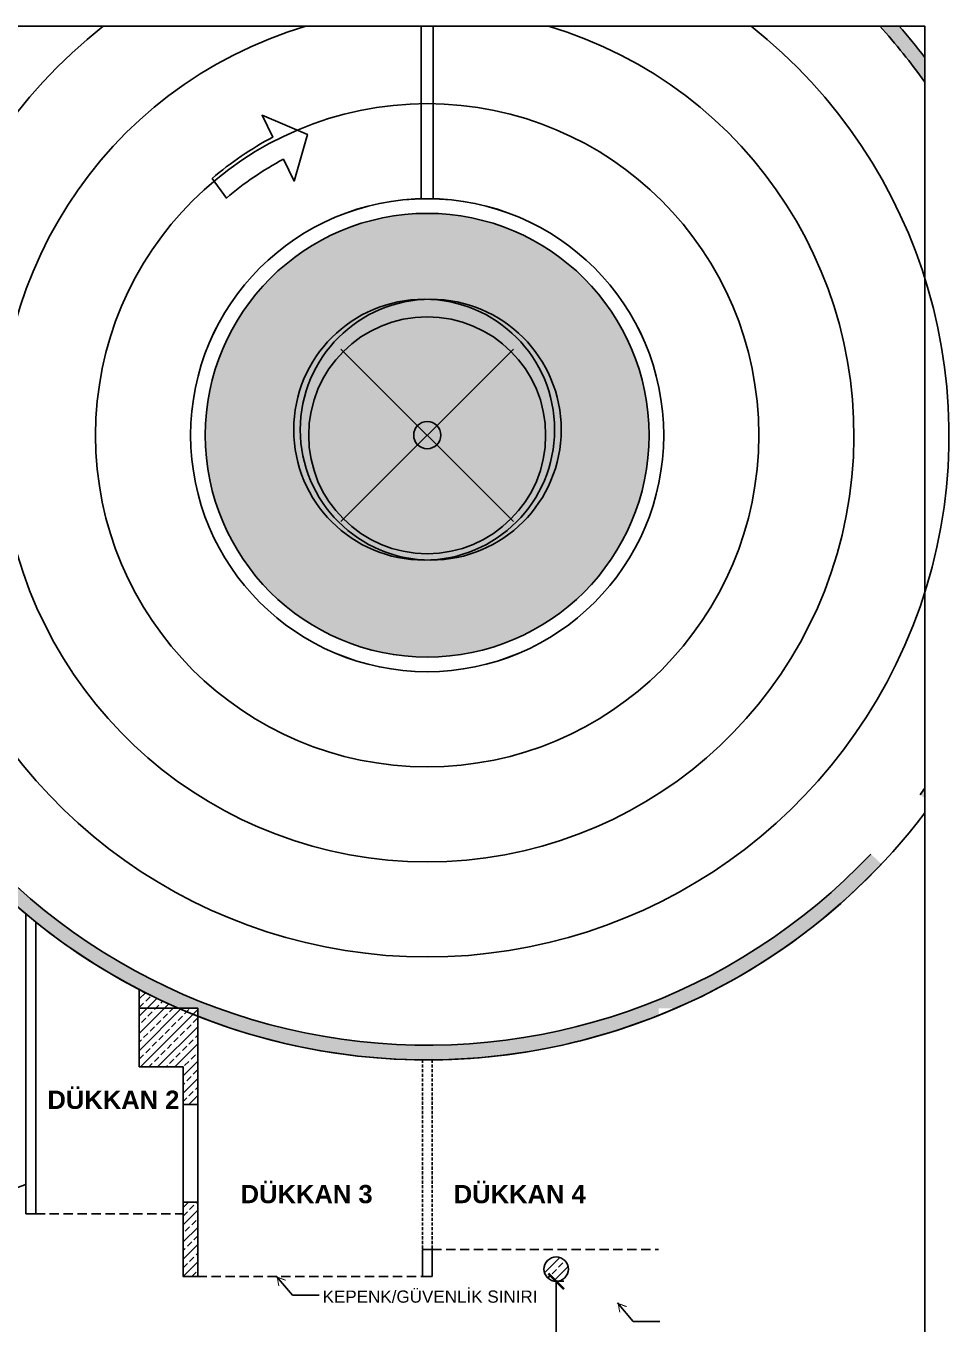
# Model space of a CAD drawing. Header units: centimetres. Extents: x -4936 to 1070, y -18359 to -13352.
# Drawn here: x -823 to 1070, y -16015 to -13352 of the extents above; entities that cross this region are included whole.
import ezdxf

# ---------------------------------------------------------------- set-up
doc = ezdxf.new("R2010")
doc.units = ezdxf.units.CM
doc.header["$MEASUREMENT"] = 0
doc.linetypes.add('DASHED2', pattern=[9.524999999999999, 6.35, -3.175])
for name, color, linetype in [('a_anno_text_p1', 1, 'Continuous'), ('a_anno_text_p2', 2, 'Continuous'), ('a_dim_carsi', 1, 'Continuous'), ('a_flor_drain', 1, 'Continuous'), ('a_overhead', 1, 'DASHED2'), ('a_p1_d', 1, 'DASHED2'), ('a_p2', 2, 'Continuous'), ('a_p3_d', 3, 'DASHED2'), ('a_p4', 4, 'Continuous'), ('a_p5', 5, 'Continuous'), ('a_p8', 8, 'Continuous'), ('a_trees', 2, 'Continuous'), ('str_SNL_hatch', 1, 'Continuous'), ('str_SNL_wall_sheer', 5, 'Continuous'), ('TEFRIS', 12, 'Continuous')]:
    doc.layers.add(name, color=color, linetype=linetype)
doc.styles.add('ARIAL', font='', dxfattribs={"height": 1})
doc.styles.get("Standard").update_dxf_attribs({"font": ''})
doc.styles.get('ARIAL').set_extended_font_data('@Arial Unicode MS')
doc.styles.get('Standard').set_extended_font_data('Futura Lt BT')
doc.dimstyles.new('snl-200', dxfattribs={"dimtxt": 50, "dimasz": 32, "dimexe": 0, "dimexo": 16, "dimgap": 8, "dimtad": 1, "dimtoh": 1, "dimdec": 0, "dimzin": 0, "dimdsep": 46, "dimtxsty": 'Standard', "dimblk": 'ARCHTICK', "dimcen": 32, "dimclrd": 256, "dimclre": 256, "dimclrt": 256, "dimadec": 0, "dimazin": 0, "dimtfac": 1, "dimtdec": 0, "dimtix": 1, "dimtmove": 0, "dimatfit": 0, "dimldrblk": 'ARCHTICK', "dimfxl": 1, "dimtolj": 1, "dimtzin": 0, "dimlwd": -1, "dimlwe": -1, "dimarcsym": 0})
doc.dimstyles.get("Standard").update_dxf_attribs({"dimtxt": 0.18, "dimasz": 0.18, "dimexe": 0.18, "dimexo": 0.0625, "dimgap": 0.09, "dimtad": 0, "dimtih": 1, "dimtoh": 1, "dimdec": 4, "dimzin": 0, "dimdsep": 46, "dimtxsty": 'Standard', "dimcen": 0.09, "dimadec": 0, "dimazin": 0, "dimtfac": 1, "dimtdec": 4, "dimtofl": 0, "dimtmove": 0, "dimatfit": 3, "dimfxl": 1, "dimtolj": 1, "dimtzin": 0, "dimarcsym": 0})
pattern_1 = [(45, (-1314.999999972781, -15506.79000520192), (-17.67766952966369, 17.67766952966369), []), (45, (-1297.32233047278, -15506.79000520192), (-17.67766952966369, 17.67766952966369), [12.5, -6.25])]

# ---------------------------------------------------------------- blocks, each defined once
blk = doc.blocks.new('A$C47794B28')
at = {"layer": 'str_SNL_hatch'}
h = blk.add_hatch(dxfattribs=at)
h.set_pattern_fill('ANSI33', color=256, scale=100, style=0)
h.set_pattern_definition([(45, (-1153.641385440734, -4045.180646853264), (-17.67766952966369, 17.67766952966369), []), (45, (-1135.963715940734, -4045.180646853264), (-17.67766952966369, 17.67766952966369), [12.5, -6.25])])
edge = h.paths.add_edge_path()
edge.add_arc((0, 0), 25, 0, 360)
at = {"layer": 'str_SNL_wall_sheer'}
blk.add_circle((0, 0), 25, dxfattribs=at)
blk = doc.blocks.new('A$C31D46484')
for points in [[(-176.7766952966358, 176.7766952966376), (176.7766952966358, -176.7766952966376)], [(176.7766952966358, 176.7766952966376), (-176.7766952966358, -176.7766952966376)]]:
    blk.add_lwpolyline(points)
blk = doc.blocks.new('A$C2A6D2553')
for centre, radius in [((-4.246069318702212, 7.427275357884355), 178.3483475682733), ((4.777387824491598, 7.427275357884355), 178.3483475682733), ((0, 0), 18.57799706966034)]:
    blk.add_circle(centre, radius)
blk = doc.blocks.new('_ArchTick')
at = {"const_width": 0.15}
blk.add_lwpolyline([(-0.5, -0.5), (0.5, 0.5)], dxfattribs=at)
blk = doc.blocks.new('*D24')
at = {"layer": 'a_dim_carsi', "transparency": 16777216}
for p, q in [((280.4922481952554, -15926.93078188615), (264.5131486779059, -15926.93078188615)), ((264.5131486779058, -16206.93233525484), (264.5131486779059, -15926.93078188615)), ((280.237260787349, -16206.93233525484), (264.5131486779058, -16206.93233525484))]:
    blk.add_line(p, q, dxfattribs=at)
at = {"layer": 'Defpoints', "color": 0, "transparency": 16777216}
for p in [(264.4922481952554, -15926.93078188615), (264.5131486779059, -15926.93078188615), (264.237260787349, -16206.93233525484)]:
    blk.add_point(p, dxfattribs=at)
at = {"layer": 'a_dim_carsi', "transparency": 16777216, "xscale": 32, "yscale": 32, "zscale": 32}
for p, rotation in [((264.5131486779059, -15926.93078188615), 90), ((264.5131486779058, -16206.93233525484), 270)]:
    blk.add_blockref('_ArchTick', p, dxfattribs=dict(at, rotation=rotation))
at = {"layer": 'a_dim_carsi', "transparency": 16777216, "insert": (241.5131486779084, -16066.9315585705), "char_height": 30, "attachment_point": 5, "rotation": 90}
blk.add_mtext('\\A1;280', dxfattribs=at)
blk = doc.blocks.new('snl_arow_60')
blk.add_hatch(color=256).paths.add_polyline_path([(0, 0), (-1.732050807568157, 0.9999999999990905), (-1.832050807568521, 0.8267949192422748), (-0.4000000000005457, -9.094947017729282e-13), (-1.832050807568521, -0.8267949192422748), (-1.732050807568157, -0.9999999999990905)])
blk.add_lwpolyline([(0, 0), (-1, 0)])

msp = doc.modelspace()

# ---------------------------------------------------------------- hatches: boundary and pattern name
at = {"layer": 'a_p8'}
h = msp.add_hatch(dxfattribs=at)
h.set_pattern_fill('GRASS', color=256, scale=20, style=0)
h.set_pattern_definition([(90, (-454.9999999563806, -14646.79000522018), (-14.14213562, 14.14213562), [3.75, -24.53427126]), (45, (-454.9999999563806, -14646.79000522018), (-14.14213562373095, 14.14213562373095), [3.75, -16.25]), (135, (-454.9999999563806, -14646.79000522018), (-14.14213562373095, -14.14213562373095), [3.75, -16.25])])
edge = h.paths.add_edge_path()
edge.add_arc((1.733133103698492e-08, -14191.79000524647), 454.9999999737132, 0, 360)
at = {"layer": 'str_SNL_hatch'}
h = msp.add_hatch(dxfattribs=at)
h.set_pattern_fill('ANSI33', color=256, scale=100, style=0)
h.set_pattern_definition([(45, (-1280.999999972781, -14946.66331166478), (-17.67766952966369, 17.67766952966369), []), (45, (-1263.32233047278, -14946.66331166478), (-17.67766952966369, 17.67766952966369), [12.5, -6.25])])
edge = h.paths.add_edge_path()
edge.add_line((1020.221248035815, -14935.91842279683), (1020.221248035816, -14915.77177643734))
edge.add_arc((1.732965415612853e-08, -14191.79000521181), 1250.99999999011, 323.89375706561265, 324.63926411259865, ccw=False)
edge.add_line((1010.715026199898, -14928.98477989759), (1020.221248035815, -14935.91842279683))
edge = h.paths.add_edge_path()
edge.add_line((-928.013213809495, -13352.86660290498), (-968.0746484738034, -13352.86660290498))
edge.add_arc((1.299110863328679e-08, -14191.79000521267), 1280.999999993109, 139.0881391513615, 199.9352090622587)
edge.add_line((-1204.240919035784, -14628.5563144341), (-1176.038555584841, -14618.32759524628))
edge.add_arc((1.73296257344191e-08, -14191.79000521181), 1250.99999999011, 137.8864369921486, 199.9352090622411, ccw=False)
edge = h.paths.add_edge_path()
edge.add_line((968.074648499785, -13352.86660290498), (928.0132138441546, -13352.86660290498))
edge.add_arc((1.73296257344191e-08, -14191.79000521181), 1250.99999999011, 35.36073588740129, 42.11356300785138, ccw=False)
edge.add_line((1020.221248035815, -13467.80823398628), (1020.221248035814, -13417.12258943665))
edge.add_arc((1.299110863328679e-08, -14191.79000521267), 1280.999999993109, 37.20988071160129, 40.9118608486385)
h = msp.add_hatch(dxfattribs=at)
h.set_pattern_fill('ANSI33', color=256, scale=100, style=0)
h.set_pattern_definition(pattern_1)
h.paths.add_polyline_path([(-1112.826364537097, -14763.29545779108), (-1139.512848099774, -14777.00062451968, 0.1734696863590305), (-509.8151108867387, -15366.97065203532), (-470.4878524470987, -15366.97065203721), (-470.4878524470914, -15383.26060101268, 0.1911662750677613), (474.5121475293417, -15381.66362112158), (474.5121475293417, -15366.97065203749), (509.8151109163955, -15366.97065203749, 0.1015479044183072), (931.4431470421114, -15071.20723487884), (909.6294902029549, -15050.61198359842, -0.5175889460298935)])
h = msp.add_hatch(dxfattribs=at)
h.set_pattern_fill('ANSI33', color=256, scale=100, style=0)
h.set_pattern_definition(pattern_1)
h.paths.add_polyline_path([(-590.4878524497472, -15328.57718672974), (-590.4878524497472, -15366.97065203146), (-509.8151108867387, -15366.97065203532, -0.01744146253984299)])
h.paths.add_polyline_path([(-470.4878524470987, -15366.97065203721), (-509.8151108867387, -15366.97065203532, 0.008308056382481421), (-470.4878524470914, -15383.26060101268)], flags=17)
h.paths.add_polyline_path([(-470.4878524470914, -15383.26060101268, -0.008308056382481421), (-509.8151108867387, -15366.97065203532), (-590.4878524497472, -15366.97065203146), (-590.4878524497253, -15486.97065203146), (-500.4878524555024, -15486.97065203143), (-500.4878524542146, -15564.47065203016), (-470.4878524470769, -15564.47065203016)])
h = msp.add_hatch(dxfattribs=at)
h.set_pattern_fill('ANSI33', color=256, scale=100, style=0)
h.set_pattern_definition([(45, (-500.4877062394806, -15916.95638237911), (-17.67766952966369, 17.67766952966369), []), (45, (-482.8100367394807, -15916.95638237911), (-17.67766952966369, 17.67766952966369), [12.5, -6.25])])
h.paths.add_polyline_path([(-470.487852447055, -15764.47065203016), (-500.4877062394806, -15764.47065203016), (-500.4877062394517, -15916.95638234986), (-470.4878524470258, -15916.95638237911)])

# ---------------------------------------------------------------- linework, layer by layer
at = {"ltscale": 0.5}
msp.add_lwpolyline([(-4852.666026454681, -13352.86660290498), (1020.221248035815, -13352.86660290498), (1020.221248035815, -18241.70221530392), (-4852.666026454681, -18241.70221530392)], close=True, dxfattribs=at)
msp.add_lwpolyline([(-802.6048797696876, -15190.13665838612), (-802.6048797696876, -15788.28780377361), (-822.6048797696876, -15788.28780377361), (-822.6048797696876, -15173.72332193252)], dxfattribs=at)
at = {"layer": 'a_flor_drain'}
for points in [[(-12.49999998210842, -13352.86660290498), (-12.49999998210842, -13706.79000527276), (12.50000001789158, -13706.79000527276)], [(12.50000001789158, -13706.79000527275), (12.50000001789158, -13352.86660290498)]]:
    msp.add_lwpolyline(points, dxfattribs=at)
at = {"layer": 'a_overhead'}
for points in [[(-500.4878524469968, -15564.47065203016), (-500.4878524469968, -15764.47065203016)], [(-470.487852447055, -15764.47065203016), (-470.487852447055, -15564.47065203016)]]:
    msp.add_lwpolyline(points, dxfattribs=at)
at = {"layer": 'a_p1_d', "ltscale": 3}
msp.add_line((-470.4848389972639, -15916.91652259529), (-9.797142325352866, -15916.91652259529), dxfattribs=at)
for points in [[(-802.6048797696876, -15788.28780377361), (-500.4820154731993, -15788.28770103715)], [(10.20572492520967, -15862.01061319304), (474.512147529324, -15862.01051425414)]]:
    msp.add_lwpolyline(points, dxfattribs=at)
at = {"layer": 'a_p2'}
for centre, radius in [((1.733133103698492e-08, -14191.79000524647), 484.9999999737132), ((0.002867259519121035, -14191.75014546265), 484.9999999737132), ((1.733133103698492e-08, -14191.79000524647), 454.9999999737132)]:
    msp.add_circle(centre, radius, dxfattribs=at)
at = {"layer": 'a_p3_d'}
for p, q in [((-9.794275074790335, -15472.71027004923), (-9.794275074790335, -15916.87666283773)), ((10.20572492520967, -15472.71027004923), (10.20572492520967, -15916.87666283773)), ((-500.4877062394808, -15764.45638240653), (-500.4878524542146, -15564.47065203016)), ((-470.487852447055, -15764.47065203016), (-470.4878524470769, -15564.47065203016))]:
    msp.add_line(p, q, dxfattribs=at)
at = {"layer": 'a_p4', "ltscale": 0.5}
msp.add_line((-590.482117956975, -15486.89093249008), (-590.4821179569968, -15328.53610025477), dxfattribs=at)
at = {"layer": 'a_p4'}
for points in [[(-470.4821179543466, -15383.21928206129), (-470.4819717467013, -15916.87666283773)], [(-500.4819717467013, -15916.8766628377), (-500.4821179627521, -15486.89093249005), (-588.0681311230245, -15486.89093249008)], [(-500.4820314407388, -15916.87666280848), (-470.4819717467013, -15916.87666283773)]]:
    msp.add_lwpolyline(points, dxfattribs=at)
msp.add_lwpolyline([(-9.794275074790335, -15862.01061745484), (10.20572492520967, -15862.01061745484), (10.20572492520967, -15916.87666283773), (-9.794275074790335, -15916.87666283773)], close=True, dxfattribs=at)
msp.add_circle((0.005734510081651933, -14191.71028570509), 484.9999999737132, dxfattribs=at)
msp.add_arc((0.002867259520314747, -14191.75014546266), 1280.997589685, 179.3425340948967, 322.7900492010075, dxfattribs=at)
at = {"layer": 'a_p5', "ltscale": 2}
for p, q in [((-590.4878524497472, -15366.97065203146), (-590.4878524497472, -15328.57718672974)), ((-500.4878524542146, -15564.47065203016), (-470.4878524470769, -15564.47065203016)), ((-500.4877062394808, -15764.47065203016), (-470.487852447055, -15764.47065203016))]:
    msp.add_line(p, q, dxfattribs=at)
for points in [[(-500.4878524542146, -15564.47065203016), (-500.4878524555024, -15486.97065203143), (-590.4878524497253, -15486.97065203146), (-590.4878524497472, -15366.97065203146), (-470.4878524470987, -15366.97065203721), (-470.4878524470769, -15564.47065203016)], [(-470.4877062394517, -15916.95638237911), (-500.4877062394517, -15916.95638234986), (-500.4877062394808, -15764.45638240653)], [(-470.487852447055, -15764.47065203016), (-470.4878524470259, -15916.97065200265)]]:
    msp.add_lwpolyline(points, dxfattribs=at)
for centre, radius, start, end in [((1.733133103698492e-08, -14191.79000521181), 1250.999999990111, 35.36073588737903, 42.11356300788247), ((1.298758434131742e-08, -14191.79000521267), 1280.999999993108, 37.20988071160886, 40.91186084859947), ((1.733133103698492e-08, -14191.79000521181), 1250.999999990111, 207.1833142657025, 316.6456518621084), ((1.733133103698492e-08, -14191.79000521181), 1280.999999990111, 207.1833142657023, 316.6456518621084), ((1.733133103698492e-08, -14191.79000521181), 1250.999999990111, 323.8937570653916, 324.639264112621)]:
    msp.add_arc(centre, radius, start, end, dxfattribs=at)
at = {"layer": 'a_p8', "color": 8}
msp.add_lwpolyline([(-441.1287846406412, -13665.1335269492), (-411.4660371361024, -13705.55936042015, -0.05516601626791891), (-294.8639407749215, -13625.66702552028), (-272.9840825989741, -13670.66900383395), (-245.3873530583587, -13574.79604987368), (-338.6167523557742, -13535.67727046348), (-316.7413309654294, -13580.67012330097, 0.0544402683947364)], format="xyb", close=True, dxfattribs=at)
at = {"layer": 'a_p8'}
msp.add_circle((3.654854113278998e-08, -14191.79000530743), 680.0000025102443, dxfattribs=at)
for radius, start, end in [(1069.999998992901, 128.3679712006075, 51.63202879939251), (874.9999989929013, 106.5101107244648, 73.48988927553519)]:
    msp.add_arc((2.61301561010896e-06, -14191.79000285744), radius, start, end, dxfattribs=at)
at = {"layer": 'Defpoints'}
msp.add_circle((2.124339516740292e-06, -14191.79000731768), 242.9552974440937, dxfattribs=at)
at = {"layer": 'TEFRIS'}
msp.add_lwpolyline([(-1120.722053299891, -15835.9706523491), (-822.6048797696876, -15728.28780377361)], dxfattribs=at)

# ---------------------------------------------------------------- block references
at = {"layer": 'a_p5', "ltscale": 2}
msp.add_blockref('A$C47794B28', (264.5121475501728, -15901.97065203633), dxfattribs=at)
at = {"layer": 'a_p8'}
msp.add_blockref('A$C31D46484', (8.956703823059797e-09, -14191.79000522021), dxfattribs=at)
at = {"layer": 'a_trees', "xscale": 1.5, "yscale": 1.5, "zscale": 1.5}
msp.add_blockref('A$C2A6D2553', (0.1999904324593444, -14191.59001483134), dxfattribs=at)
at = {"layer": 'Defpoints'}
msp.add_blockref('A$C31D46484', (8.956703823059797e-09, -14191.79000522021), dxfattribs=at)

# ---------------------------------------------------------------- texts
at = {"layer": 'a_anno_text_p1', "style": 'ARIAL'}
msp.add_text('KEPENK/GÜVENLİK SINIRI', height=25, dxfattribs=at).set_placement((-214.3365321517194, -15970.76969637625))
at = {"layer": 'a_anno_text_p2', "char_height": 37.5, "attachment_point": 1}
for s, insert, width in [('{\\f@Arial Unicode MS|b1|i0|c162|p34;DÜKKAN 2}', (-778.5577357130995, -15535.86878184908), 309.2558626946001), ('{\\f@Arial Unicode MS|b1|i0|c162|p34;DÜKKAN 3}', (-382.5229937079301, -15729.23555633113), 1151.786247307436), ('{\\f@Arial Unicode MS|b1|i0|c162|p34;DÜKKAN 4}', (54.47390734920657, -15729.23555633113), 1151.786247307436)]:
    msp.add_mtext(s, dxfattribs=dict(at, insert=insert, width=width))

# ---------------------------------------------------------------- dimensions: what is measured, and where the dimension line sits
at = {"layer": 'a_dim_carsi'}
dim = msp.add_linear_dim(base=(264.5131486779059, -15926.93078188615), p1=(264.237260787349, -16206.93233525484), p2=(264.4922481952554, -15926.93078188615), angle=90, dimstyle='snl-200', override={"dimtxt": 30}, dxfattribs=at)
dim.commit()
dim.dimension.update_dxf_attribs({"geometry": '*D24', "text_midpoint": (241.5131486779084, -16066.9315585705)})

# ---------------------------------------------------------------- leaders
at = {"layer": 'a_anno_text_p1'}
for points in [[(-308.6225999983435, -15916.91652259529), (-276.4579405877594, -15955.33546669672), (-221.7381919140025, -15955.33546669672)], [(390.4484923351265, -15971.03719656546), (422.6131517457106, -16009.4561406669), (477.3329004194675, -16009.4561406669)]]:
    msp.add_leader(points, dimstyle='Standard', override={"dimasz": 10, "dimtad": 0, "dimldrblk": 'snl_arow_60', "dimfxl": 0.3, "dimfxlon": 1}, dxfattribs=at)

doc.saveas('drawing.dxf')
